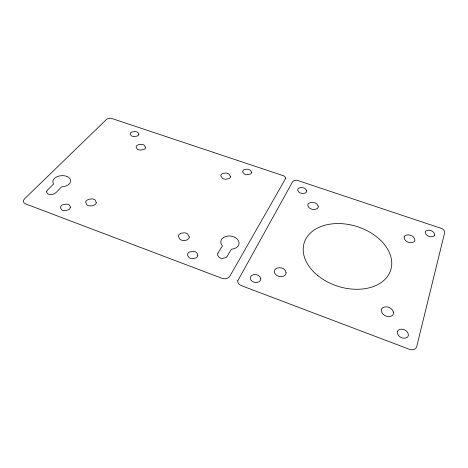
<?xml version="1.0" encoding="UTF-8"?>
<svg xmlns="http://www.w3.org/2000/svg" width="468" height="468" viewBox="0 0 468 468"><rect width="100%" height="100%" fill="white"/><g stroke="black" fill="none" stroke-linecap="round" stroke-linejoin="round"><path stroke-width="0.7" d="M404.089 236.925C403.79 241.634 410.518 244.185 414.121 241.74L414.882 240.605C415.104 235.925 408.47 233.415 404.861 235.808L404.089 236.925M397.373 331.59C396.77 336.574 403.615 340.16 407.581 337.048L408.365 335.702C408.892 330.747 402.135 327.214 398.169 330.262L397.373 331.59M393.477 312.109L393.442 313.888L392.535 315.338C388.352 318.667 380.578 314.941 381.391 309.447L382.315 308.026C386.159 305.177 392.225 307.646 393.477 312.109M237.756 280.794L237.738 281.157A6.084 4.61 9.1 0 0 239.528 284.562L241.511 285.696L409.126 349.198L411.653 349.742A6.792 4.926 27.9 0 0 415.754 348.391L416.695 346.706L444.6 232.859L444.512 231.426A5.628 3.475 21.1 0 0 442.084 228.641L296.958 180.239A5.148 3.276 11.3 0 0 293.489 180.952L292.494 181.953L237.756 280.794M70.481 207.213L69.732 208.962L68.328 209.945L64.145 210.659A5.16 3.381 -5.9 0 1 61.448 209.646L60.384 207.494L61.156 205.75L62.566 204.785L66.713 204.083A5.16 3.381 -5.9 0 1 69.387 205.083L70.481 207.213M46.712 191.342L46.765 192.541L47.631 193.694A4.856 3.077 -6 0 0 50.14 194.629C55.435 195.185 58.12 189.879 61.542 186.884A8.927 5.598 -5 0 0 70.598 180.104A8.927 5.598 -5 0 0 59.366 175.98A8.927 5.598 -5 0 0 53.627 183.982L47.432 190.137L46.712 191.342M318.269 206.318L318.07 207.611L317.146 208.646C313.981 210.483 308.728 209.29 307.757 205.464L307.979 204.177L308.915 203.159C312.074 201.357 317.257 202.539 318.269 206.318M306.71 190.862L306.517 191.95L305.709 192.804C302.942 194.243 298.543 193.395 297.654 190.113L297.864 189.037L298.683 188.194C301.445 186.779 305.791 187.621 306.71 190.862M286.077 272.581L285.772 274.195L284.661 275.5C280.864 278.437 272.92 275.4 274.599 270.077L275.722 268.796C279.261 266.409 285.363 268.076 286.077 272.581M260.811 278.893L260.483 280.355L259.453 281.52C255.996 284.158 248.894 281.403 250.579 276.646L251.62 275.494C254.849 273.411 260.255 274.786 260.811 278.893M251.521 172.218L251.246 173.347L250.286 174.172L246.841 174.757A4.51 2.861 7.7 0 1 244.226 173.874L242.728 172.031L242.939 170.551L243.91 169.732L247.332 169.164A4.51 2.861 7.7 0 1 249.924 170.03L251.088 171.101L251.521 172.218M217.889 253.235L217.585 255.119L219.164 257.423A4.984 3.645 6.4 0 0 222.025 258.488L225.88 257.669L226.992 256.604L231.408 249.198A9.19 6.587 7 0 0 238.662 241.096A9.19 6.587 7 0 0 225.898 236.416A9.19 6.587 7 0 0 222.405 245.899L217.889 253.235M230.554 176.5L230.227 177.682L229.051 178.659L225.266 179.256A4.99 3.206 6.2 0 1 222.394 178.279L220.75 175.746L221.101 174.57L222.78 173.4L226.044 173.02A4.996 3.206 6.2 0 1 228.893 173.985L230.554 176.5M285.574 178.565L229.829 276.26L228.507 277.67A6.037 4.545 6.8 0 1 224.207 278.758L221.896 278.267L25.845 204.001L24.277 203.054A5.885 3.732 -7.7 0 1 23.558 200.269L24.506 198.859L106.289 119.632L107.558 118.813A4.879 2.808 -0.4 0 1 111.156 118.269L283.895 175.88A5.107 3.241 10.1 0 1 285.568 178.308L285.574 178.565M197.829 255.23L197.385 256.739L196.156 257.862L192.044 258.716A5.247 3.843 3.3 0 1 189.066 257.599L187.516 255.177L187.931 253.2L189.166 252.094L193.249 251.257A5.247 3.843 3.3 0 1 196.191 252.357L197.443 253.755L197.829 255.23M189.312 237.001L188.85 238.464L187.446 239.698L185.521 240.388L183.123 240.494A5.587 3.978 2.6 0 1 179.969 239.323L178.326 236.229L178.817 234.766L180.806 233.298L184.515 232.783A5.593 3.984 2.6 0 1 187.639 233.93L189.312 237.001M145.624 147.595L145.127 148.684L143.828 149.573L139.996 150.099A4.891 2.978 0.8 0 1 137.305 149.181L136.048 146.841L136.562 145.764L138.388 144.694L141.669 144.372A4.891 2.978 0.8 0 1 144.343 145.279L145.624 147.595M138.821 134.339L138.335 135.34L137.229 136.071L133.725 136.562A4.382 2.597 0.7 0 1 131.321 135.755L130.203 134.094L130.689 132.772L131.806 132.046L135.281 131.566A4.382 2.597 0.7 0 1 137.668 132.368L138.604 133.333L138.821 134.339M96.309 202.773L95.642 204.106L94.086 205.218L92.097 205.838L89.721 205.92A5.517 3.627 -4 0 1 86.785 204.826L85.609 201.989L86.293 200.661L88.458 199.333L92.184 198.882A5.517 3.627 -4 0 1 95.098 199.953L96.309 202.773M434.655 235.076L434.041 236.047C430.817 238.089 425.143 235.942 425.201 231.894L425.833 230.94C429.057 228.934 434.661 231.052 434.655 235.076M317.632 275.459A45.355 31.356 17.5 0 0 390.721 270.112A45.355 31.356 17.5 0 0 334.082 223.698A45.355 31.356 17.5 0 0 317.632 275.459"/></g></svg>
